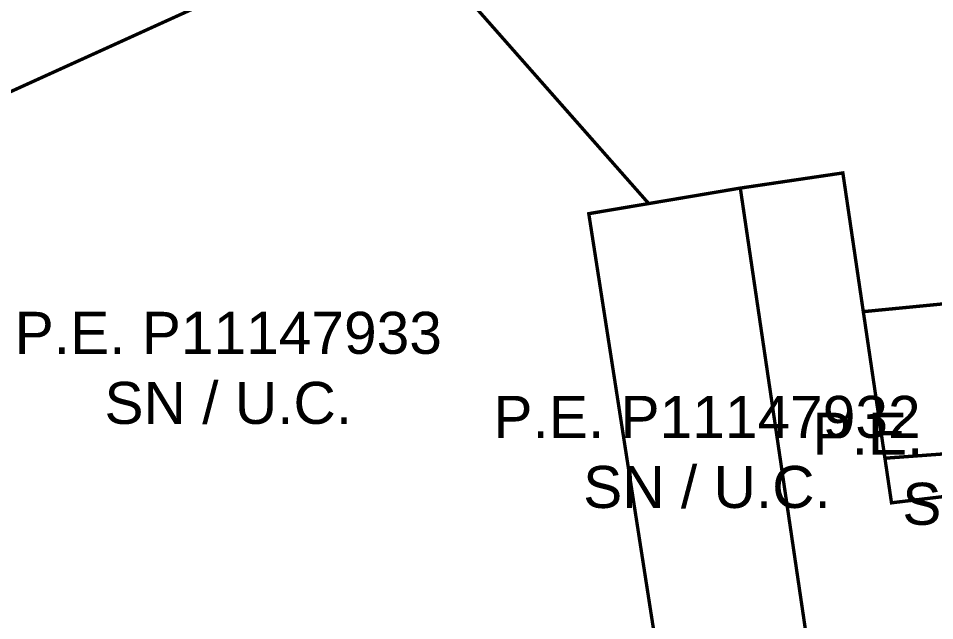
# Model space of a CAD drawing. Header units: metres. Extents: x 561401 to 594056, y 8460144 to 8508504.
# Drawn here: x 587825.6 to 587880.2, y 8498530.1 to 8498566 of the extents above; entities that cross this region are included whole.
import ezdxf

# ---------------------------------------------------------------- set-up
doc = ezdxf.new("R2010")
doc.units = ezdxf.units.M
for name, color, linetype in [('1.2. AFECTADOS BASE GRAFICA SUNARP', 150, 'Continuous'), ('1.2. BASE GRAFICA SUNARP', 150, 'Continuous'), ('1.3 ETIQUETA P.E. Y U.C.', 1, 'Continuous')]:
    doc.layers.add(name, color=color, linetype=linetype)
doc.styles.add('Arial', font='arial.ttf', dxfattribs={"height": 1})

msp = doc.modelspace()

# ---------------------------------------------------------------- linework, layer by layer
at = {"layer": '1.2. AFECTADOS BASE GRAFICA SUNARP', "color": 64, "linetype": 'Continuous', "lineweight": -3, "const_width": 0.2}
for points in [[(587850.057, 8498569.766), (587863.145, 8498554.948), (587868.598, 8498555.868), (587868.598, 8498555.868), (587874.703, 8498556.769), (587875.92, 8498548.518), (587875.921, 8498548.518), (587875.921, 8498548.518), (587885.288, 8498549.429), (587885.536, 8498550.518), (587898.896, 8498560.406), (587904.208, 8498564.338), (587907.192, 8498556.351), (587916.612, 8498558.012), (587917.851, 8498541.978), (587917.85, 8498541.978), (587917.85, 8498541.978), (587943.535, 8498545.061), (587947.823, 8498530.904), (587950.853, 8498531.575), (587983.351, 8498552.111), (588002.216, 8498567.571)], [(588002.216, 8498567.571), (587983.351, 8498552.111), (587950.853, 8498531.575), (587947.823, 8498530.904), (587943.535, 8498545.061), (587917.85, 8498541.978), (587917.85, 8498541.978), (587902.535, 8498540.14), (587877.599, 8498537.147), (587877.207, 8498539.8), (587875.921, 8498548.518), (587875.92, 8498548.518), (587874.703, 8498556.769), (587868.598, 8498555.868), (587873.64, 8498521.705), (587873.932, 8498519.725), (587876.703, 8498520.205), (587878.256, 8498512.602), (587877.96, 8498512.553), (587878.738, 8498508.078), (587856.209, 8498502.548), (587835.709, 8498510.061), (587766.167, 8498530.496)], [(587814.864, 8498556.934), (587837.925, 8498567.399)]]:
    msp.add_lwpolyline(points, dxfattribs=at)
at = {"layer": '1.2. BASE GRAFICA SUNARP', "color": 64, "linetype": 'Continuous', "lineweight": -3, "const_width": 0.2}
for points in [[(587863.145, 8498554.948), (587850.057, 8498569.766), (587848.006, 8498569.792), (587837.925, 8498567.399), (587814.864, 8498556.934), (587805.525, 8498549.575), (587818.475, 8498526.119), (587834.253, 8498525.191), (587852.747, 8498524.104), (587862.116, 8498525.08), (587863.238, 8498517.875), (587873.932, 8498519.725), (587873.64, 8498521.705), (587864.901, 8498520.192), (587859.576, 8498554.347), (587863.145, 8498554.948)], [(587904.208, 8498564.338), (587885.537, 8498550.518), (587885.288, 8498549.429), (587875.921, 8498548.518), (587877.207, 8498539.8), (587885.982, 8498540.44), (587902.535, 8498540.14), (587901.764, 8498547.171), (587906.581, 8498548.008), (587907.192, 8498556.351), (587904.208, 8498564.338)], [(587868.598, 8498555.868), (587863.145, 8498554.948), (587859.576, 8498554.347), (587864.901, 8498520.192), (587873.64, 8498521.705), (587868.598, 8498555.868)], [(587902.535, 8498540.14), (587885.982, 8498540.44), (587877.207, 8498539.8), (587877.599, 8498537.147), (587902.535, 8498540.14)]]:
    msp.add_lwpolyline(points, close=True, dxfattribs=at)

# ---------------------------------------------------------------- texts
at = {"layer": '1.3 ETIQUETA P.E. Y U.C.', "color": 1, "char_height": 2.5, "attachment_point": 5, "style": 'Arial'}
for s, insert in [('P.E. P11147933\\PSN / U.C.', (587838.114, 8498545.157)), ('P.E. P11147932\\PSN / U.C.', (587866.614, 8498540.157)), ('P.E. P11147931\\PSN / U.C.', (587885.614, 8498539.156))]:
    msp.add_mtext(s, dxfattribs=dict(at, insert=insert))

doc.saveas('drawing.dxf')
